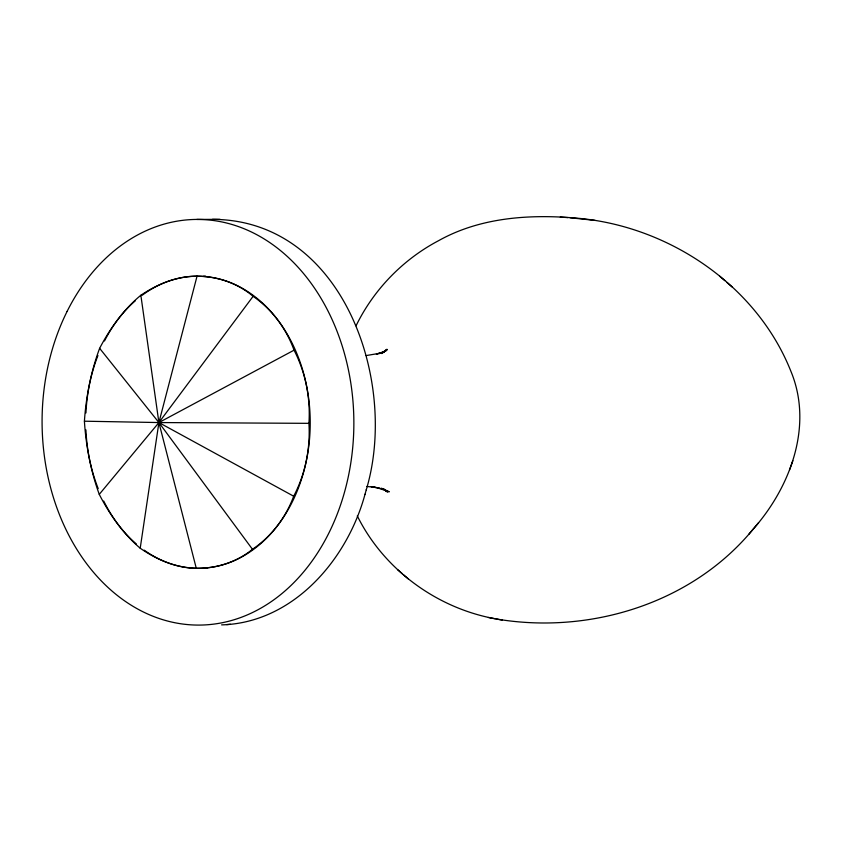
<?xml version="1.0" encoding="UTF-8"?>
<svg xmlns="http://www.w3.org/2000/svg" width="842" height="842" viewBox="0 0 842 842"><rect width="100%" height="100%" fill="white"/><g stroke="black" fill="none" stroke-linecap="round" stroke-linejoin="round"><path stroke-width="1.26" d="M140.214 548.205L158.906 422.558L197.028 276.239A136.793 106.608 -56.7 0 1 253.116 296.321A136.741 120.659 -58 0 1 294.058 350.167A136.741 128.668 -75.2 0 1 308.919 423.337A136.793 128.5 72.9 0 1 293.69 496.222A136.741 120.069 56.8 0 1 252.463 549.279A136.741 105.766 56 0 1 196.291 568.318A136.793 89.41 62.2 0 1 140.214 548.216A136.741 75.285 72 0 1 99.261 494.37A136.741 67.276 83.7 0 1 84.41 421.2A136.793 67.518 -83.9 0 1 99.63 348.314A136.741 75.875 -72.3 0 1 140.856 295.258A136.741 90.178 -62.6 0 1 197.039 276.218M366.249 489.865C398.687 381.931 343.304 219.657 212.437 219.352M221.604 624.88C293.311 622.88 347.378 559.53 365.018 494.254M364.944 494.507L366.312 489.623M495.896 618.912C589.368 634.91 691.998 603.609 753.095 529.25C790.291 487.297 813.572 425.673 790.848 371.175C756.653 285.206 668.759 226.245 577.675 218.236C530.481 214.036 480.572 217.089 438.419 240.77C402.918 259.483 373.595 289.711 356.05 325.812M789.522 469.931L792.869 460.711M253.105 296.331L158.906 422.558L99.272 494.359M748.843 534.281L758.568 522.703M381.773 353.577L386.983 349.262L381.879 353.24L387.088 349.809L380.879 353.303L386.068 350.693L378.974 353.619L384.11 351.767L376.374 354.072L378.9 353.419L366.186 355.566M294.047 350.177L158.906 422.558L84.421 421.2M226.645 624.596L230.466 624.28M196.817 219.436L220.088 219.352M308.898 423.337L158.906 422.558L99.64 348.325M366.838 486.455L376.3 487.507L373.785 487.192M560.267 217.12L567.897 217.594M570.066 217.752L595.105 220.415M357.292 515.904C383.668 569.266 436.482 607.945 494.843 618.702M371.29 486.718L381.963 488.76M488.413 617.481L502.379 620.144M379.405 488.276L376.869 487.623L389.257 491.823L381.384 488.181M382.426 488.739L387.615 491.56L383.236 488.749M293.679 496.212L158.906 422.558L140.856 295.268M383.405 488.918L387.509 492.023L384.847 489.949M719.563 276.113L724.878 280.712M727.025 282.575L732.098 286.964M397.498 569.581L402.318 573.77M403.244 574.56L408.233 578.886M252.453 549.268L158.906 422.558L196.281 568.297M203.69 276.187A136.741 105.766 56 0 1 205.68 276.144M206.921 568.234A136.793 106.608 -56.7 0 1 204.964 568.203M206.753 568.234A146.034 112.239 89.6 0 1 204.469 568.224M142.193 295.258A146.034 112.239 89.6 0 1 310.224 421.337A146.034 112.239 89.6 0 1 144.203 550.152M136.351 543.985A146.034 112.239 89.6 0 1 103.724 501.043M98.209 488.613A146.034 112.239 89.6 0 1 85.926 429.873M85.947 412.948A146.034 112.239 89.6 0 1 97.935 355.556M104.503 340.957A146.034 112.239 89.6 0 1 135.383 300.72M67.128 311.361A202.827 155.886 89.6 0 0 190.06 624.785A202.827 155.886 89.6 0 0 336.789 330.643A202.827 155.886 89.6 0 0 67.128 311.361"/></g></svg>
